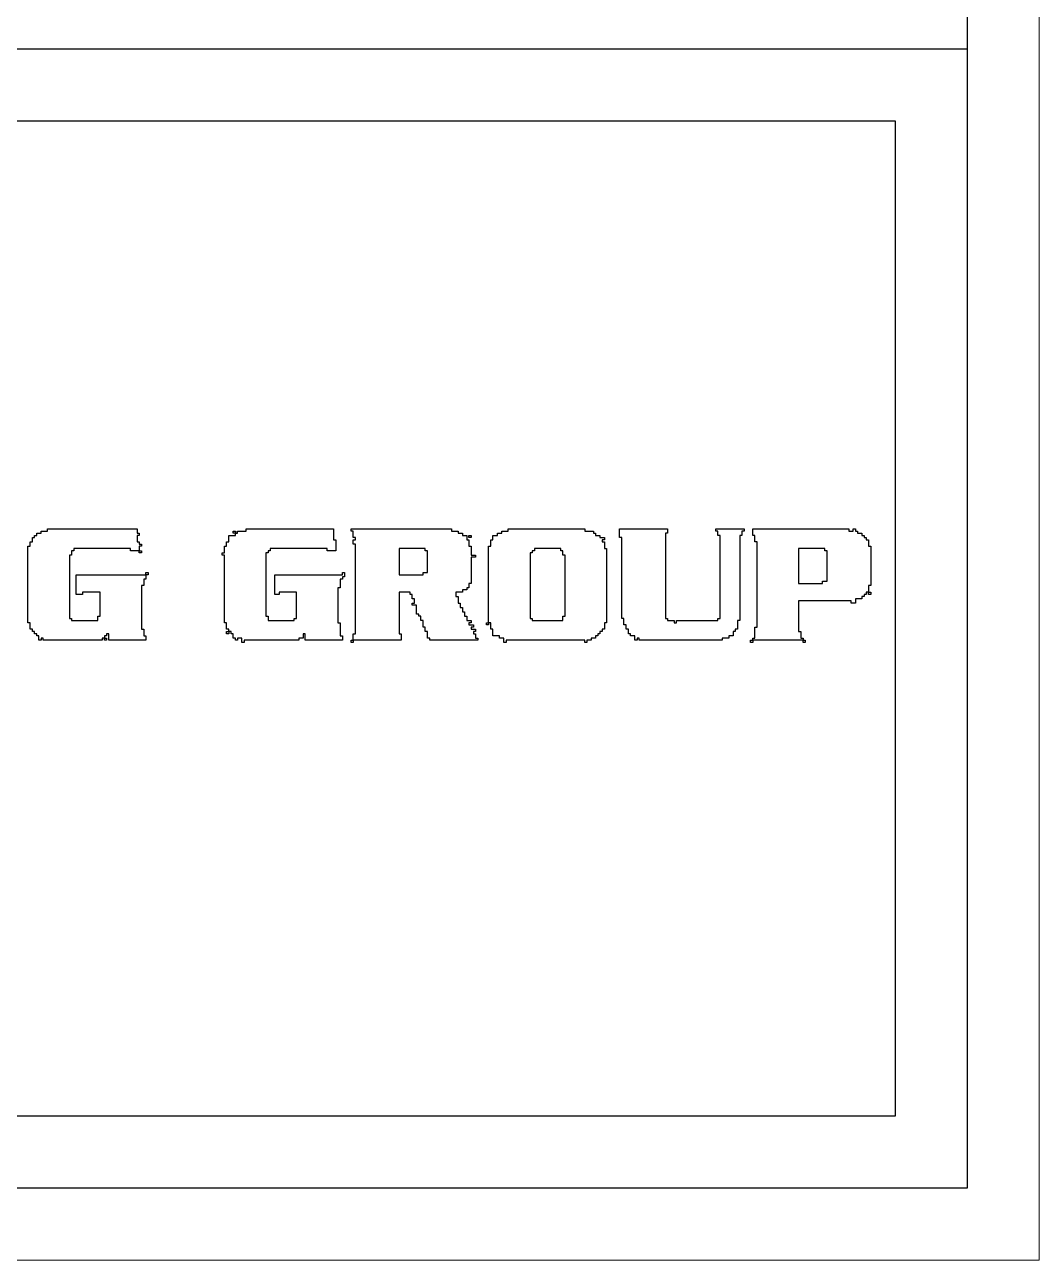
# Model space of a CAD drawing. Header units: millimetres. Extents: x 103208 to 171806, y -164 to 10038.
# Drawn here: x 143075.143 to 143078.661, y 4365.368 to 4369.651 of the extents above; entities that cross this region are included whole.
import ezdxf

# ---------------------------------------------------------------- set-up
doc = ezdxf.new("R2010")
doc.units = ezdxf.units.MM
doc.layers.add('PN010', color=1, linetype='Continuous')
doc.layers.add('TRACE', color=7, linetype='Continuous')
doc.layers.add('Portas - Janelas', color=2, linetype='Continuous', lineweight=20)

msp = doc.modelspace()

# ---------------------------------------------------------------- linework, layer by layer
at = {"layer": 'PN010'}
for p, q in [((143078.41138, 4393.81797), (143078.41138, 4365.61797)), ((143061.41138, 4369.56797), (143078.41138, 4369.56797)), ((143073.38258, 4369.31797), (143078.16138, 4369.31797)), ((143078.16138, 4369.31797), (143078.16138, 4365.86797)), ((143078.16138, 4365.86797), (143073.38258, 4365.86797)), ((143078.41138, 4365.61797), (143061.41138, 4365.61797))]:
    msp.add_line(p, q, dxfattribs=at)
at = {"layer": 'Portas - Janelas'}
for p, q in [((143078.66138, 4394.06797), (143078.66138, 4365.36797)), ((143078.66138, 4365.36797), (143061.16138, 4365.36797))]:
    msp.add_line(p, q, dxfattribs=at)
at = {"layer": 'TRACE', "color": 2, "linetype": 'Continuous'}
for points in [[(143075.56309, 4367.51749), (143075.43438, 4367.51749), (143075.43438, 4367.54021), (143075.42681, 4367.54021), (143075.42681, 4367.53264), (143075.41924, 4367.53264), (143075.41924, 4367.52506), (143075.42681, 4367.52506), (143075.42681, 4367.51749), (143075.41924, 4367.51749), (143075.41924, 4367.52506), (143075.41166, 4367.52506), (143075.41166, 4367.51749), (143075.20725, 4367.51749), (143075.20725, 4367.52506), (143075.19967, 4367.52506), (143075.19967, 4367.51749), (143075.1921, 4367.51749), (143075.1921, 4367.53264), (143075.18453, 4367.53264), (143075.18453, 4367.54021), (143075.17696, 4367.54021), (143075.17696, 4367.54778), (143075.16939, 4367.54778), (143075.16939, 4367.55535), (143075.16182, 4367.55535), (143075.16182, 4367.57806), (143075.15425, 4367.57806), (143075.15425, 4367.84305), (143075.16182, 4367.84305), (143075.16182, 4367.85819), (143075.16939, 4367.85819), (143075.16939, 4367.87333), (143075.17696, 4367.87333), (143075.17696, 4367.8809), (143075.18453, 4367.8809), (143075.18453, 4367.88848), (143075.1921, 4367.88848), (143075.19967, 4367.88848), (143075.19967, 4367.89605), (143075.21482, 4367.89605), (143075.22239, 4367.89605), (143075.22239, 4367.90362), (143075.5328, 4367.90362), (143075.5328, 4367.88848), (143075.54037, 4367.88848), (143075.54037, 4367.8809), (143075.5328, 4367.8809), (143075.5328, 4367.85819), (143075.54037, 4367.85819), (143075.54037, 4367.85062), (143075.54794, 4367.85062), (143075.54794, 4367.84305), (143075.54037, 4367.84305), (143075.54037, 4367.82791), (143075.54794, 4367.82791), (143075.54794, 4367.82034), (143075.54037, 4367.82034), (143075.54037, 4367.82791), (143075.51009, 4367.82791), (143075.51009, 4367.83548), (143075.31324, 4367.83548), (143075.31324, 4367.82791), (143075.30567, 4367.82791), (143075.30567, 4367.81276), (143075.2981, 4367.81276), (143075.2981, 4367.5932), (143075.30567, 4367.5932), (143075.30567, 4367.58563), (143075.39652, 4367.58563), (143075.39652, 4367.60077), (143075.40409, 4367.60077), (143075.40409, 4367.68406), (143075.34352, 4367.68406), (143075.34352, 4367.67649), (143075.32081, 4367.67649), (143075.32081, 4367.74462), (143075.55551, 4367.74462), (143075.56309, 4367.74462), (143075.56309, 4367.7522), (143075.57066, 4367.7522), (143075.57066, 4367.74462), (143075.56309, 4367.74462), (143075.56309, 4367.72948), (143075.55551, 4367.72948), (143075.55551, 4367.70677), (143075.54794, 4367.70677), (143075.54794, 4367.55535), (143075.55551, 4367.55535), (143075.55551, 4367.53264), (143075.56309, 4367.53264), (143075.56309, 4367.51749)], [(143075.90378, 4367.50992), (143075.89621, 4367.50992), (143075.89621, 4367.52506), (143075.88107, 4367.52506), (143075.88107, 4367.51749), (143075.8735, 4367.51749), (143075.8735, 4367.52506), (143075.86593, 4367.52506), (143075.86593, 4367.54021), (143075.85836, 4367.54021), (143075.85836, 4367.54778), (143075.85079, 4367.54778), (143075.85079, 4367.54021), (143075.84321, 4367.54021), (143075.84321, 4367.54778), (143075.85079, 4367.54778), (143075.85079, 4367.55535), (143075.84321, 4367.55535), (143075.84321, 4367.57806), (143075.83564, 4367.57806), (143075.83564, 4367.81276), (143075.82807, 4367.81276), (143075.82807, 4367.82034), (143075.83564, 4367.82034), (143075.83564, 4367.84305), (143075.84321, 4367.84305), (143075.84321, 4367.85819), (143075.85079, 4367.85819), (143075.85079, 4367.8809), (143075.86593, 4367.8809), (143075.8735, 4367.8809), (143075.8735, 4367.88848), (143075.86593, 4367.88848), (143075.86593, 4367.89605), (143075.8735, 4367.89605), (143075.8735, 4367.88848), (143075.88107, 4367.88848), (143075.88107, 4367.89605), (143075.90378, 4367.89605), (143075.91135, 4367.89605), (143075.91135, 4367.90362), (143076.2142, 4367.90362), (143076.2142, 4367.86576), (143076.22177, 4367.86576), (143076.22177, 4367.82791), (143076.2142, 4367.82791), (143076.19148, 4367.82791), (143076.19148, 4367.83548), (143075.99464, 4367.83548), (143075.99464, 4367.82791), (143075.98706, 4367.82791), (143075.98706, 4367.82034), (143075.97949, 4367.82034), (143075.97949, 4367.60077), (143075.98706, 4367.60077), (143075.98706, 4367.58563), (143076.07792, 4367.58563), (143076.07792, 4367.5932), (143076.08549, 4367.5932), (143076.08549, 4367.68406), (143076.02492, 4367.68406), (143076.02492, 4367.67649), (143076.00978, 4367.67649), (143076.00978, 4367.74462), (143076.23691, 4367.74462), (143076.24448, 4367.74462), (143076.24448, 4367.7522), (143076.25205, 4367.7522), (143076.25205, 4367.73705), (143076.24448, 4367.73705), (143076.24448, 4367.72948), (143076.23691, 4367.72948), (143076.23691, 4367.6992), (143076.22934, 4367.6992), (143076.22934, 4367.57806), (143076.23691, 4367.57806), (143076.23691, 4367.53264), (143076.24448, 4367.53264), (143076.24448, 4367.51749), (143076.23691, 4367.51749), (143076.11577, 4367.51749), (143076.11577, 4367.54021), (143076.1082, 4367.54021), (143076.1082, 4367.52506), (143076.10063, 4367.52506), (143076.09306, 4367.52506), (143076.09306, 4367.51749), (143076.08549, 4367.51749), (143075.90378, 4367.51749), (143075.90378, 4367.50992)], [(143076.28234, 4367.50992), (143076.27477, 4367.50992), (143076.27477, 4367.51749), (143076.28234, 4367.51749), (143076.28234, 4367.54021), (143076.28991, 4367.54021), (143076.28991, 4367.85062), (143076.28234, 4367.85062), (143076.28234, 4367.86576), (143076.28991, 4367.86576), (143076.28991, 4367.87333), (143076.28234, 4367.87333), (143076.28234, 4367.89605), (143076.27477, 4367.89605), (143076.27477, 4367.90362), (143076.62303, 4367.90362), (143076.62303, 4367.89605), (143076.64575, 4367.89605), (143076.64575, 4367.88848), (143076.66089, 4367.88848), (143076.66089, 4367.8809), (143076.67603, 4367.8809), (143076.67603, 4367.86576), (143076.6836, 4367.86576), (143076.6836, 4367.84305), (143076.69117, 4367.84305), (143076.69117, 4367.81276), (143076.70632, 4367.81276), (143076.70632, 4367.80519), (143076.69875, 4367.80519), (143076.69117, 4367.80519), (143076.69117, 4367.71434), (143076.6836, 4367.71434), (143076.6836, 4367.6992), (143076.67603, 4367.6992), (143076.67603, 4367.69163), (143076.66846, 4367.69163), (143076.66089, 4367.69163), (143076.66089, 4367.68406), (143076.65332, 4367.68406), (143076.63818, 4367.68406), (143076.63818, 4367.66891), (143076.64575, 4367.66891), (143076.64575, 4367.6462), (143076.65332, 4367.6462), (143076.65332, 4367.63106), (143076.66089, 4367.63106), (143076.66089, 4367.61592), (143076.66846, 4367.61592), (143076.66846, 4367.60077), (143076.67603, 4367.60077), (143076.67603, 4367.58563), (143076.69117, 4367.58563), (143076.69117, 4367.57806), (143076.6836, 4367.57806), (143076.6836, 4367.57049), (143076.69875, 4367.57049), (143076.69875, 4367.56292), (143076.69117, 4367.56292), (143076.69117, 4367.55535), (143076.70632, 4367.55535), (143076.70632, 4367.54778), (143076.69875, 4367.54778), (143076.69875, 4367.54021), (143076.70632, 4367.54021), (143076.70632, 4367.52506), (143076.71389, 4367.52506), (143076.71389, 4367.51749), (143076.70632, 4367.51749), (143076.54732, 4367.51749), (143076.54732, 4367.52506), (143076.53975, 4367.52506), (143076.53975, 4367.54778), (143076.53218, 4367.54778), (143076.53218, 4367.56292), (143076.52461, 4367.56292), (143076.52461, 4367.58563), (143076.51704, 4367.58563), (143076.51704, 4367.60077), (143076.50947, 4367.60077), (143076.50947, 4367.60835), (143076.5019, 4367.60835), (143076.5019, 4367.63863), (143076.48676, 4367.63863), (143076.48676, 4367.6462), (143076.49433, 4367.6462), (143076.49433, 4367.66134), (143076.48676, 4367.66134), (143076.48676, 4367.67649), (143076.47918, 4367.67649), (143076.47918, 4367.68406), (143076.44133, 4367.68406), (143076.44133, 4367.54021), (143076.4489, 4367.54021), (143076.4489, 4367.51749), (143076.44133, 4367.51749), (143076.28234, 4367.51749), (143076.28234, 4367.50992)], [(143077.09244, 4367.50992), (143077.08487, 4367.50992), (143077.08487, 4367.51749), (143076.81231, 4367.51749), (143076.81231, 4367.50992), (143076.80474, 4367.50992), (143076.80474, 4367.52506), (143076.7896, 4367.52506), (143076.7896, 4367.53264), (143076.76688, 4367.53264), (143076.76688, 4367.55535), (143076.75931, 4367.55535), (143076.75931, 4367.57806), (143076.75174, 4367.57806), (143076.75174, 4367.57049), (143076.74417, 4367.57049), (143076.74417, 4367.57806), (143076.75174, 4367.57806), (143076.75174, 4367.84305), (143076.75931, 4367.84305), (143076.75931, 4367.86576), (143076.76688, 4367.86576), (143076.76688, 4367.8809), (143076.77446, 4367.8809), (143076.78203, 4367.8809), (143076.78203, 4367.88848), (143076.7896, 4367.88848), (143076.79717, 4367.88848), (143076.79717, 4367.89605), (143076.81231, 4367.89605), (143076.81988, 4367.89605), (143076.81988, 4367.90362), (143077.08487, 4367.90362), (143077.08487, 4367.89605), (143077.11515, 4367.89605), (143077.11515, 4367.88848), (143077.12272, 4367.88848), (143077.12272, 4367.8809), (143077.13787, 4367.8809), (143077.13787, 4367.87333), (143077.15301, 4367.87333), (143077.15301, 4367.86576), (143077.14544, 4367.86576), (143077.14544, 4367.85819), (143077.15301, 4367.85819), (143077.15301, 4367.83548), (143077.16058, 4367.83548), (143077.16058, 4367.57806), (143077.15301, 4367.57806), (143077.15301, 4367.55535), (143077.14544, 4367.55535), (143077.14544, 4367.54778), (143077.13787, 4367.54778), (143077.13787, 4367.54021), (143077.1303, 4367.54021), (143077.1303, 4367.53264), (143077.12272, 4367.53264), (143077.12272, 4367.52506), (143077.11515, 4367.52506), (143077.10758, 4367.52506), (143077.10758, 4367.51749), (143077.10001, 4367.51749), (143077.09244, 4367.51749), (143077.09244, 4367.50992)], [(143077.56185, 4367.51749), (143077.27415, 4367.51749), (143077.27415, 4367.52506), (143077.26658, 4367.52506), (143077.26658, 4367.51749), (143077.259, 4367.51749), (143077.259, 4367.53264), (143077.24386, 4367.53264), (143077.24386, 4367.54021), (143077.23629, 4367.54021), (143077.23629, 4367.55535), (143077.22872, 4367.55535), (143077.22872, 4367.57049), (143077.22115, 4367.57049), (143077.22115, 4367.5932), (143077.21358, 4367.5932), (143077.21358, 4367.87333), (143077.20601, 4367.87333), (143077.20601, 4367.90362), (143077.37257, 4367.90362), (143077.37257, 4367.88848), (143077.365, 4367.88848), (143077.365, 4367.5932), (143077.37257, 4367.5932), (143077.37257, 4367.58563), (143077.39528, 4367.58563), (143077.39528, 4367.57806), (143077.40285, 4367.57806), (143077.40285, 4367.58563), (143077.53913, 4367.58563), (143077.5467, 4367.58563), (143077.5467, 4367.5932), (143077.55428, 4367.5932), (143077.55428, 4367.8809), (143077.5467, 4367.8809), (143077.5467, 4367.89605), (143077.53913, 4367.89605), (143077.53913, 4367.90362), (143077.63756, 4367.90362), (143077.63756, 4367.89605), (143077.62999, 4367.89605), (143077.62999, 4367.8809), (143077.62242, 4367.8809), (143077.62242, 4367.58563), (143077.61484, 4367.58563), (143077.61484, 4367.55535), (143077.60727, 4367.55535), (143077.60727, 4367.54778), (143077.5997, 4367.54778), (143077.5997, 4367.53264), (143077.59213, 4367.53264), (143077.58456, 4367.53264), (143077.58456, 4367.52506), (143077.57699, 4367.52506), (143077.56185, 4367.52506), (143077.56185, 4367.51749)], [(143077.84955, 4367.50992), (143077.84198, 4367.50992), (143077.84198, 4367.51749), (143077.66784, 4367.51749), (143077.66784, 4367.50992), (143077.66027, 4367.50992), (143077.66027, 4367.51749), (143077.66784, 4367.51749), (143077.66784, 4367.52506), (143077.67541, 4367.52506), (143077.67541, 4367.56292), (143077.68298, 4367.56292), (143077.68298, 4367.85819), (143077.67541, 4367.85819), (143077.67541, 4367.8809), (143077.66784, 4367.8809), (143077.66784, 4367.90362), (143078.00097, 4367.90362), (143078.00097, 4367.89605), (143078.01611, 4367.89605), (143078.01611, 4367.90362), (143078.02368, 4367.90362), (143078.02368, 4367.89605), (143078.03125, 4367.89605), (143078.03125, 4367.88848), (143078.04639, 4367.88848), (143078.04639, 4367.8809), (143078.05397, 4367.8809), (143078.05397, 4367.87333), (143078.06154, 4367.87333), (143078.06154, 4367.86576), (143078.06911, 4367.86576), (143078.06911, 4367.84305), (143078.07668, 4367.84305), (143078.07668, 4367.70677), (143078.06911, 4367.70677), (143078.06911, 4367.68406), (143078.07668, 4367.68406), (143078.07668, 4367.67649), (143078.06911, 4367.67649), (143078.06911, 4367.68406), (143078.06154, 4367.68406), (143078.06154, 4367.67649), (143078.05397, 4367.67649), (143078.05397, 4367.66891), (143078.04639, 4367.66891), (143078.04639, 4367.66134), (143078.03882, 4367.66134), (143078.02368, 4367.66134), (143078.02368, 4367.6462), (143078.01611, 4367.6462), (143078.00854, 4367.6462), (143078.00854, 4367.65377), (143077.82683, 4367.65377), (143077.82683, 4367.54778), (143077.83441, 4367.54778), (143077.83441, 4367.52506), (143077.84198, 4367.52506), (143077.84198, 4367.51749), (143077.84955, 4367.51749), (143077.84955, 4367.50992)], [(143076.69117, 4367.87333), (143076.6836, 4367.87333), (143076.6836, 4367.8809), (143076.69117, 4367.8809), (143076.69117, 4367.87333)], [(143076.51704, 4367.74462), (143076.52461, 4367.74462), (143076.52461, 4367.7522), (143076.53218, 4367.7522), (143076.53975, 4367.7522), (143076.53975, 4367.82791), (143076.53218, 4367.82791), (143076.53218, 4367.83548), (143076.44133, 4367.83548), (143076.44133, 4367.74462), (143076.51704, 4367.74462)], [(143077.00159, 4367.58563), (143077.00916, 4367.58563), (143077.00916, 4367.60077), (143077.01673, 4367.60077), (143077.01673, 4367.81276), (143077.00916, 4367.81276), (143077.00916, 4367.82791), (143077.00159, 4367.82791), (143077.00159, 4367.83548), (143076.91073, 4367.83548), (143076.91073, 4367.82791), (143076.90316, 4367.82791), (143076.90316, 4367.82034), (143076.89559, 4367.82034), (143076.89559, 4367.5932), (143076.90316, 4367.5932), (143076.90316, 4367.58563), (143077.00159, 4367.58563)], [(143077.90254, 4367.71434), (143077.91012, 4367.71434), (143077.91012, 4367.72191), (143077.91769, 4367.72191), (143077.92526, 4367.72191), (143077.92526, 4367.82791), (143077.91769, 4367.82791), (143077.91769, 4367.83548), (143077.82683, 4367.83548), (143077.82683, 4367.71434), (143077.90254, 4367.71434)]]:
    msp.add_lwpolyline(points, dxfattribs=at)

doc.saveas('drawing.dxf')
